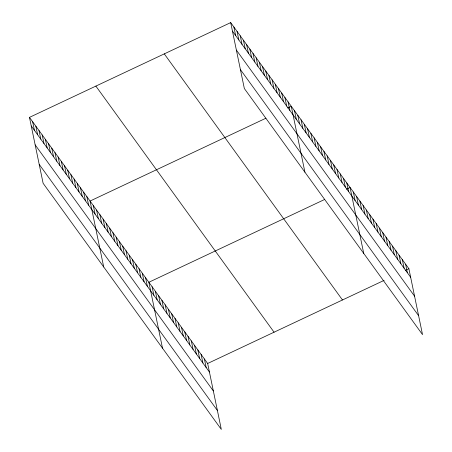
<?xml version="1.0" encoding="UTF-8"?>
<svg xmlns="http://www.w3.org/2000/svg" width="452" height="452" viewBox="0 0 452 452"><rect width="100%" height="100%" fill="white"/><g stroke="black" fill="none" stroke-linecap="round" stroke-linejoin="round"><path stroke-width="0.68" d="M29.47 117.373L207.66 363.476L221.31 429.4L43.121 183.297L29.47 117.373L230.689 22.6L408.879 268.703L422.53 334.627L244.34 88.524L230.689 22.6M265.917 118.215L90.055 201.05L103.706 266.974M287.653 107.977L291.274 106.276L304.925 172.201M324.722 199.428L148.855 282.263L162.511 348.187M346.452 189.19L350.074 187.49L363.73 253.414M207.66 363.476L384.127 280.359M405.258 270.403L408.879 268.703M232.464 31.16L410.648 277.257M236.379 50.087L414.569 296.19M240.419 69.597L418.608 315.694M164.285 53.878L342.475 299.975M95.869 86.1L274.059 332.197M31.239 125.933L209.429 372.03M35.16 144.866L213.35 390.963M39.2 164.37L217.389 410.467M405.613 264.188L407.382 272.748M402.342 259.674L404.116 268.234M399.076 255.165L400.851 263.719M395.811 250.651L397.585 259.211M392.545 246.142L394.313 254.696M389.279 241.628L391.048 250.188M386.008 237.119L387.782 245.673M382.742 232.605L384.516 241.165M379.477 228.096L381.251 236.65M376.211 223.582L377.985 232.142M372.945 219.067L374.714 227.627M369.674 214.559L371.448 223.113M366.408 210.044L368.182 218.604M363.142 205.536L364.917 214.09M359.877 201.021L361.651 209.581M356.611 196.513L358.379 205.067M353.345 191.998L355.114 200.558M346.808 182.975L348.582 191.535M343.543 178.461L345.317 187.021M340.277 173.952L342.045 182.506M337.011 169.438L338.78 177.998M333.74 164.929L335.514 173.483M330.474 160.415L332.248 168.975M327.208 155.906L328.983 164.46M323.943 151.392L325.711 159.952M320.677 146.883L322.445 155.437M317.406 142.369L319.18 150.928M314.14 137.854L315.914 146.414M310.874 133.346L312.648 141.9M307.609 128.831L309.377 137.391M304.343 124.323L306.111 132.877M301.072 119.808L302.846 128.368M297.806 115.3L299.58 123.854M294.54 110.785L296.314 119.345M288.082 101.87L289.856 110.429M284.896 97.468L286.67 106.022M281.709 93.061L283.477 101.621M278.517 88.66L280.291 97.214M275.33 84.253L277.104 92.813M272.144 79.851L273.912 88.406M268.951 75.444L270.725 84.004M265.765 71.043L267.539 79.597M262.578 66.642L264.347 75.196M259.386 62.235L261.16 70.794M256.199 57.833L257.968 66.387M253.007 53.426L254.781 61.986M249.82 49.025L251.594 57.579M246.634 44.618L248.402 53.178M243.442 40.217L245.216 48.771M240.255 35.81L242.029 44.369M237.068 31.408L238.837 39.962M233.876 27.001L235.65 35.561M204.394 358.961L206.163 367.521M201.123 354.453L202.897 363.007M197.857 349.938L199.631 358.498M194.592 345.43L196.366 353.984M191.326 340.915L193.094 349.475M188.06 336.401L189.829 344.961M184.789 331.892L186.563 340.446M181.523 327.378L183.297 335.938M178.257 322.869L180.032 331.423M174.992 318.355L176.76 326.915M171.726 313.846L173.495 322.4M168.455 309.332L170.229 317.892M165.189 304.823L166.963 313.377M161.923 300.309L163.697 308.869M158.658 295.794L160.426 304.354M155.392 291.286L157.16 299.84M152.121 286.771L153.895 295.331M145.589 277.748L147.363 286.308M142.323 273.24L144.092 281.794M139.058 268.725L140.826 277.285M135.786 264.217L137.561 272.771M132.521 259.702L134.295 268.262M129.255 255.188L131.029 263.748M125.989 250.679L127.758 259.233M122.724 246.165L124.492 254.725M119.452 241.656L121.226 250.21M116.187 237.142L117.961 245.702M112.921 232.633L114.695 241.187M109.655 228.119L111.429 236.678M106.389 223.61L108.158 232.164M103.118 219.096L104.892 227.655M99.852 214.581L101.627 223.141M96.587 210.073L98.361 218.627M93.321 205.558L95.095 214.118M86.863 196.643L88.637 205.202M83.676 192.241L85.451 200.795M80.49 187.834L82.258 196.394M77.298 183.433L79.072 191.993M74.111 179.032L75.885 187.586M70.924 174.625L72.693 183.184M67.732 170.223L69.506 178.777M64.546 165.816L66.314 174.376M61.353 161.415L63.127 169.969M58.167 157.008L59.941 165.568M54.98 152.607L56.749 161.161M51.788 148.2L53.562 156.759M48.601 143.798L50.375 152.358M45.415 139.397L47.183 147.951M42.222 134.99L43.997 143.55M39.036 130.588L40.81 139.143M35.849 126.181L37.618 134.741M32.657 121.78L34.431 130.334"/></g></svg>
